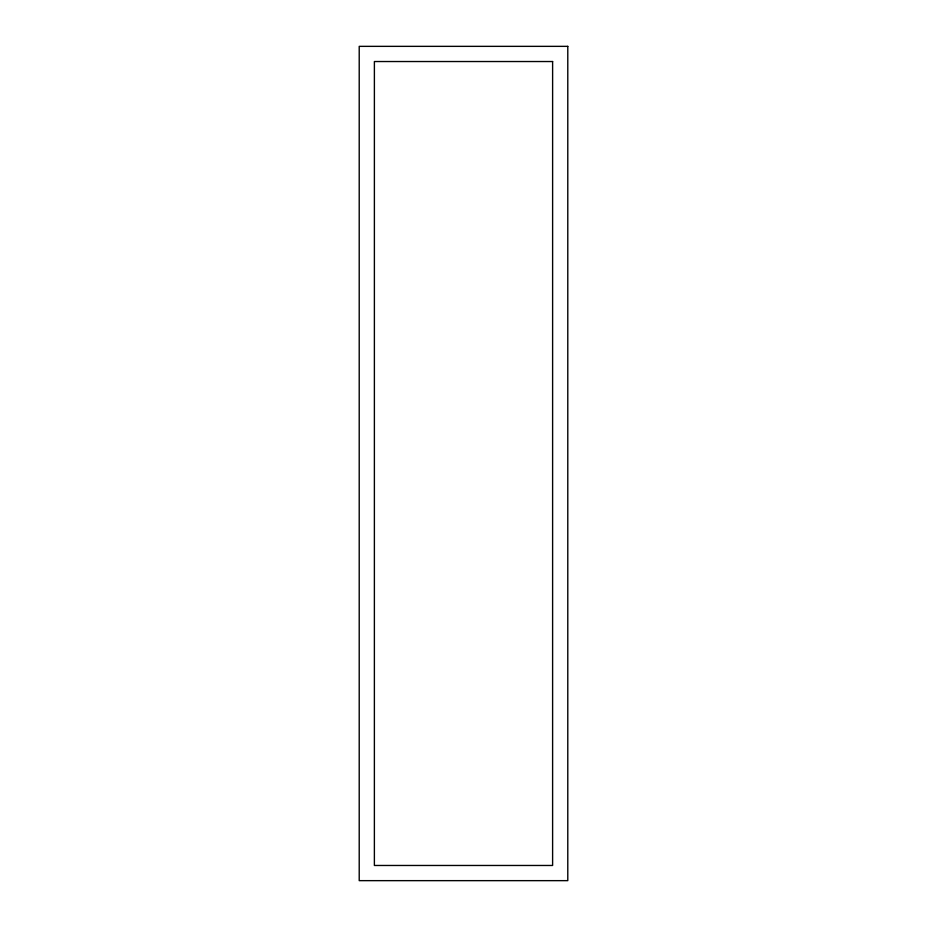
<?xml version="1.0" encoding="UTF-8"?>
<svg xmlns="http://www.w3.org/2000/svg" width="927" height="927" viewBox="0 0 927 927"><rect width="100%" height="100%" fill="white"/><g stroke="black" fill="none" stroke-linecap="round" stroke-linejoin="round"><path stroke-width="1.39" d="M567.788 46.35L359.212 46.35L359.212 880.65L567.788 880.65L567.788 46.35M552.619 61.53L374.392 61.53L374.381 865.47L552.608 865.47L552.619 61.53"/></g></svg>
